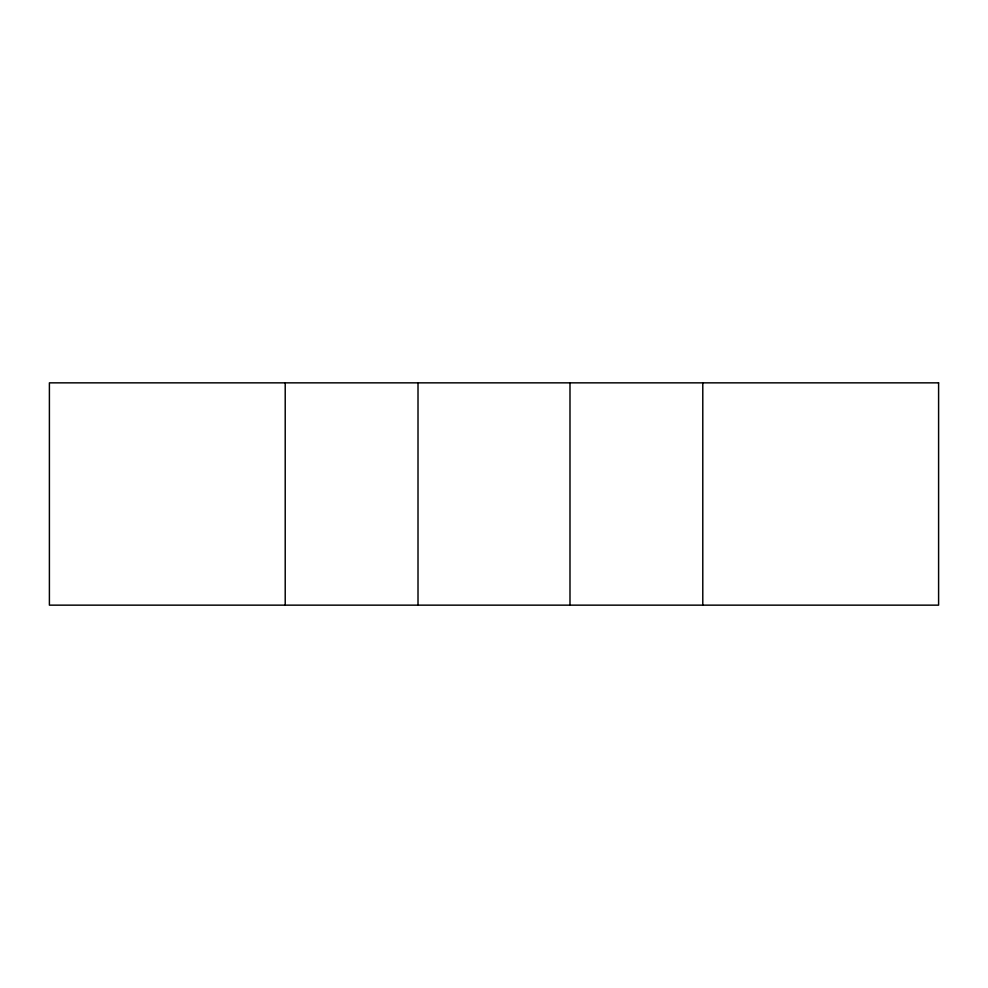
<?xml version="1.0" encoding="UTF-8"?>
<svg xmlns="http://www.w3.org/2000/svg" width="988" height="988" viewBox="0 0 988 988"><rect width="100%" height="100%" fill="white"/><g stroke="black" fill="none" stroke-linecap="round" stroke-linejoin="round"><path stroke-width="1.48" d="M702.789 382.85L702.789 605.15M569.99 382.85L569.99 605.15M418.01 382.85L418.01 605.15M285.211 382.85L285.211 605.15M938.6 382.85L49.4 382.85L49.4 605.15L938.6 605.15L938.6 382.85"/></g></svg>
